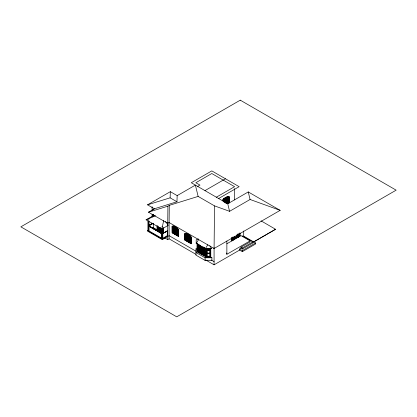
<?xml version="1.0" encoding="UTF-8"?>
<svg xmlns="http://www.w3.org/2000/svg" width="417" height="417" viewBox="0 0 417 417"><rect width="100%" height="100%" fill="white"/><g stroke="black" fill="none" stroke-linecap="round" stroke-linejoin="round"><path stroke-width="0.63" d="M167.738 223.324L167.921 206.154L169.286 205.367L198.132 196.412L214.536 205.883L229.574 211.32L250.08 199.482L280.151 210.356L214.077 248.501L169.104 222.537L167.738 223.324L148.462 212.196L154.384 208.776L176.954 201.771L177.168 195.62L195.396 185.101L198.132 196.412M169.104 222.537L169.286 205.367M214.077 248.501L214.536 205.883M176.954 201.771L170.12 197.825L170.334 191.674L177.168 195.62M151.778 224.252L151.871 223.064M154.66 215.667L152.45 216.147L146.075 219.827L161.932 228.985L163.657 220.51M209.772 245.702L211.685 248.699L205.305 248.699L196.193 243.434L198.742 239.436M205.305 248.699L207.859 244.701M225.988 197.575C223.382 201.036 227.062 196.86 225.696 197.684M225.456 198.68C228.714 194.452 222.125 202.031 227.927 197.257A7.798 4.504 -60 0 0 226.848 197.309M234.26 236.903L234.26 238.17L236.856 236.512L236.856 235.245M224.565 198.393L225.154 198.018M154.384 208.776L147.55 204.83L170.334 191.674M153.018 209.819L153.133 209.626A1.532 0.886 60 0 1 154.045 209.579M197.674 186.415L199.952 185.101L195.854 182.729L211.8 173.524L234.583 186.675L216.36 197.199M153.018 215.615L152.93 214.38M153.336 215.433L153.154 214.322M148.462 219.352L149.01 219.034M204.966 190.621L225.472 178.784M152.33 223.382L148.645 225.508L148.869 225.957L161.577 233.291M152.33 223.538L148.645 225.665L162.13 233.452M148.733 225.717L153.086 223.21M161.723 228.938L161.723 238.587L161.994 238.425L161.994 233.692L148.645 226.087L153.086 223.366M147.915 220.968L147.915 230.611L148.462 230.299M152.419 228.328L153.472 227.718L153.472 223.575M147.915 230.611L148.462 230.929L149.01 230.611L149.01 220.968M158.283 227.442L159.237 227.891L158.283 227.442L158.283 229.757L159.148 230.257L159.237 227.573L158.283 227.129L159.237 227.573M159.419 228.099L160.378 228.547L160.284 230.914L159.419 230.413L159.419 228.099L160.378 228.547M161.723 227.01L162.27 226.692M157.094 225.508L157.188 229.861M157.094 229.918L157.918 229.97L163.386 233.124M158.283 229.757L159.237 230.205M161.014 229.022L161.973 229.47L161.879 231.836L161.014 231.336L161.014 229.022L161.973 229.47M159.419 230.413L160.378 230.862M161.932 228.985L168.306 225.3L165.44 221.375M163.021 229.861L163.11 228.073M161.014 231.336L161.973 231.784M163.021 230.179L163.021 232.493M218.638 198.518L239.144 186.675L211.8 170.892L191.294 182.729L227.75 203.777L229.574 211.32M172.138 226.217L172.231 232.759L178.606 236.444L178.606 229.845L177.981 229.001A7.089 4.092 60 0 0 172.857 226.04L172.138 226.217L172.138 232.811L178.606 236.444M172.591 226.759L172.867 226.603L178.335 229.762L178.064 229.918A6.443 3.722 60 0 0 172.591 226.759L172.591 232.55L178.064 235.704L178.335 235.548L176.97 234.761L177.011 228.943L176.537 228.719M173.097 226.895L173.529 227.14L173.097 226.895L173.05 228.026L173.482 228.271L173.529 227.14M175.182 227.129L175.557 227.317L175.51 227.864L173.847 226.78A6.119 3.534 60 0 1 174.723 226.947M167.373 230.851L162.406 233.614M162.932 233.306L167.373 231.008M173.618 227.249L174.097 227.473L174.051 228.605L173.618 228.354L173.618 227.249L174.097 227.473M173.05 228.026L173.529 228.245M173.482 228.433L173.482 229.694L173.05 229.444L173.05 228.182L173.529 228.407M173.618 228.354L174.097 228.579M173.618 228.511L174.097 228.735L174.097 229.996L173.618 229.772L173.618 228.511L173.665 229.746L174.097 229.996M175.031 227.854L174.645 227.578L174.598 228.709L175.077 228.933L174.645 228.683M175.693 227.453L175.693 227.969L175.693 227.453L176.11 227.661A6.119 3.534 60 0 1 177.449 228.86L177.402 228.886A6.119 3.534 60 0 0 176.063 227.687M222.334 200.535L224.758 199.086M223.35 201.807L223.35 200.056L226.77 198.08L226.864 203.397L226.77 198.08M175.213 227.906L175.166 229.037L175.646 229.261L175.646 228.156L175.213 227.906L175.213 229.011L175.646 229.261M222.589 200.603L228.568 197.147L228.98 197.387L228.98 202.646L227.401 203.559M223.491 200.134L224.117 199.826L224.117 201.296L223.491 201.609M224.836 199.357L224.252 199.696L224.252 201.166L224.299 199.722L224.878 199.383L224.878 200.858L224.252 201.166M225.243 199.175L225.826 198.836L225.196 199.149L225.243 200.645L225.06 199.071L225.06 202.579M225.962 198.706C227.249 197.173 224.68 201.187 226.587 199.873L226.54 198.372M174.097 228.735L174.051 230.022M223.262 200.426L222.636 200.733L223.262 200.426L223.262 201.406M223.533 201.635L223.533 200.16L224.117 199.826M226.999 198.216L227.625 197.903L227.625 199.378C226.608 200.577 226.577 197.84 227.625 197.903M227.76 197.773L228.386 197.465L228.386 198.935L227.76 199.248L227.76 197.773L228.386 197.465M173.05 229.444L173.529 229.668M173.097 229.574L173.529 229.824L173.097 229.574L173.05 230.867L173.529 231.091L173.529 229.824M175.964 228.391L176.443 228.615L176.396 229.746L175.964 229.496L175.964 228.391L176.01 229.47L176.443 229.72M175.031 229.115L175.031 230.377L174.598 230.127L174.598 228.865L175.077 229.089M175.166 229.194L175.213 230.429L175.646 230.679L175.646 229.418L175.166 229.194L175.166 230.455L175.646 230.679M176.443 228.615L176.396 229.746M174.051 230.179L174.051 231.445L174.051 230.179L173.618 229.929L173.618 231.195L174.097 231.419M225.196 200.619L225.826 200.311L225.779 198.81M175.646 229.418L175.599 230.705M224.299 201.406L224.878 201.067L224.878 202.542M225.196 200.832L225.826 200.525L225.826 201.995L225.243 202.334L225.196 200.832L225.196 202.302L225.826 201.995M226.009 201.891L225.962 200.389L226.54 200.056L226.587 201.557L225.962 201.864L226.587 201.557M173.097 230.997L173.529 231.247L173.097 230.997L173.05 232.285L173.482 232.535L173.529 231.247M174.598 230.127L175.031 230.377M226.999 199.899L227.625 199.587L227.625 201.062L227.046 201.395L227.046 199.925M227.76 199.456L228.386 199.149L228.386 200.619L227.76 200.931L227.807 199.482M176.97 228.969L174.874 227.552M175.964 229.652L176.01 230.893L176.443 231.143L176.443 229.876L175.964 229.652L175.964 230.919L176.443 231.143M173.618 231.195L173.665 229.903L174.097 230.153M173.618 231.352L174.097 231.576L174.097 232.837L174.051 231.602L173.618 231.352L173.618 232.613L174.097 232.837M175.031 230.538L175.031 231.8L174.598 231.55L174.645 230.262L175.077 230.512M177.152 229.287L177.626 229.512L177.585 230.643L177.152 230.392L177.152 229.287L177.626 229.512M175.166 230.617L175.213 231.852L175.646 232.102L175.646 230.841L175.166 230.617L175.166 231.878L175.646 232.102M176.443 229.876L176.396 231.169M176.537 229.824L177.011 230.048L176.537 229.824L176.579 228.693M172.591 232.55L174.415 233.077L177.626 234.875L177.626 233.614L177.194 233.364L177.152 234.651M177.72 229.616L178.2 229.84L178.153 230.971L177.72 230.721L177.767 229.59L178.153 229.866M167.28 235.688L167.28 230.955L162.541 233.692L162.541 238.425L167.28 235.688L167.738 235.954L167.738 222.61M175.646 230.841L175.599 232.128M174.598 231.55L175.031 231.8M176.97 230.236L176.537 229.986L176.537 231.247L177.011 231.471L176.537 231.247M174.598 231.706L175.077 231.93L175.031 233.218L174.598 232.967L174.645 231.68L175.077 231.93M161.723 238.587L162.27 238.899L162.818 238.587L162.818 228.297M225.196 202.516L225.826 202.209L225.826 203.188M226.009 203.084L225.962 202.073L226.54 201.739L226.54 203.215M175.964 231.075L176.443 231.299L176.443 232.561L175.964 232.337L175.964 231.075L176.01 232.311L176.443 232.561M177.152 230.392L177.626 230.617M227.046 203.079L226.999 201.583L227.625 201.27L227.625 202.745L226.999 203.053L227.625 202.745M228.386 200.832L227.76 201.14L227.807 202.641L228.386 202.302L228.386 200.832L228.344 202.276L227.76 202.615M195.964 251.196L169.104 235.688L162.27 239.634L147.55 231.138L147.55 230.611L162.27 239.113L167.738 235.954M173.618 232.613L173.665 231.326M177.152 230.549L177.194 231.784L177.626 232.034L177.626 230.773L177.152 230.549L177.152 231.81L177.626 232.034M178.518 236.496L178.606 229.845M175.166 232.034L175.646 232.259L175.646 233.52L175.599 232.285L175.166 232.034L175.166 233.301L175.646 233.52M176.443 231.299L176.396 232.587M177.626 230.773L177.585 232.06M177.72 230.721L178.153 230.971M176.97 231.654L176.537 231.404L176.537 232.665L177.011 232.889L176.537 232.665M178.153 231.127L178.153 232.389L177.72 232.139L177.767 230.851L178.2 231.101M177.152 231.972L177.626 232.196L177.585 233.484L177.585 232.222L177.152 231.972L177.152 233.233L177.626 233.457M226.864 203.397L228.568 202.412L228.98 202.646M175.166 233.301L175.213 232.008M176.396 232.749L176.396 234.01L176.396 232.749L175.964 232.498L175.964 233.76L176.443 233.984M176.579 232.801L177.011 233.051L176.579 232.801L176.537 234.088L176.97 234.338M177.72 232.139L178.153 232.389M177.72 232.3L178.2 232.524L178.153 233.812L177.72 233.562L177.767 232.274L178.2 232.524M227.635 203.741L229.345 202.855L229.345 196.949L228.568 196.761A8.569 4.947 -60 0 0 222.376 200.337M227.724 203.793L248.256 191.94L280.151 210.356M175.964 233.76L176.01 232.472L176.443 232.717M177.152 233.233L177.194 231.946M177.152 233.39L177.626 233.614M177.72 233.718L178.2 233.942L178.153 235.23L177.72 234.985L177.767 233.692L178.2 233.942M164.465 237.747L167.738 239.634L169.104 238.847L196.089 254.427M176.97 234.761L177.194 233.364M177.626 234.875L177.585 233.64M184.767 233.51L184.861 240.051L191.241 243.737L191.241 237.137L190.611 236.293A7.089 4.092 60 0 0 185.487 233.332L184.767 233.51L184.767 240.103L191.241 243.737M185.226 234.052A6.443 3.722 60 0 1 190.694 237.21L190.694 242.996L185.226 239.843L185.226 234.052L185.497 233.895A6.443 3.722 60 0 1 186.79 233.859M185.68 234.213L186.159 234.432L186.112 235.563L185.68 235.313L185.68 234.213L186.159 234.432M187.812 234.422L188.187 234.609L188.14 235.157L186.477 234.073M186.295 234.516L186.727 234.766L186.295 234.516L186.248 235.647L186.727 235.866L186.248 235.647M185.68 235.313L186.159 235.537M190.965 242.84L189.599 242.053L189.782 236.158L187.045 234.578L186.863 240.473L190.261 242.168L190.261 240.906L189.829 240.656L190.261 240.906M185.68 235.475L186.159 235.699L186.112 236.986L185.68 236.736L185.68 235.475L185.727 236.71L186.159 236.96M187.228 234.896L187.707 235.12L187.66 236.251L187.228 236.001L187.228 234.896L187.275 235.975L187.707 236.225M186.159 235.699L186.112 236.986M188.14 234.635L187.77 234.448A6.119 3.534 60 0 0 186.43 234.099L186.31 234.104M187.707 235.12L187.66 236.251M188.369 234.719L188.692 234.98A6.119 3.534 60 0 1 190.032 236.178L188.322 235.261L188.369 234.719L188.739 234.953M187.801 235.224L188.275 235.449L188.234 236.58L187.801 236.33L187.843 235.198M186.68 236.053L186.68 237.315L186.248 237.065L186.295 235.777L186.727 236.027M185.68 236.892L186.159 237.117L186.159 238.383L186.112 237.143L185.68 236.892L185.68 238.159L186.159 238.383M188.234 235.475L188.416 241.156M187.228 236.158L187.707 236.382L187.707 237.643L187.228 237.419L187.228 236.158L187.275 237.393L187.707 237.643M186.248 237.065L186.68 237.315M186.295 237.195L186.727 237.445L186.295 237.195L186.248 238.488L186.68 238.738L186.727 237.445M187.707 236.382L187.66 237.669M187.801 236.33L188.234 236.58M189.031 235.933L188.64 235.657L188.593 236.788L189.073 237.012L188.64 236.762M189.214 235.986L189.167 237.117L189.646 237.341L189.646 236.236L189.214 235.986L189.214 237.091L189.646 237.341M185.68 238.159L185.727 236.866M188.234 236.736L188.234 237.998L187.801 237.747L187.801 236.486L188.275 236.71M185.68 238.315L186.159 238.54L186.112 239.827L186.112 238.566L185.68 238.315L185.68 239.577L186.159 239.801M187.228 237.581L187.707 237.799L187.707 239.066L187.228 238.842L187.228 237.581L187.275 238.816L187.707 239.066M189.782 236.158L189.599 242.053M189.829 237.659L189.829 236.554L190.261 236.804C191.111 238.461 189.12 237.424 190.261 237.909M186.295 238.618L186.727 238.868L186.295 238.618L186.248 239.905L186.68 240.156L186.727 238.868M187.707 237.799L187.66 239.092M187.801 237.747L188.234 237.998M189.031 237.195L189.031 238.461L188.593 238.211L188.593 236.945L189.073 237.169M189.167 237.278L189.214 238.514L189.646 238.764L189.646 237.497L189.167 237.278L189.167 238.54L189.646 238.764M189.782 236.58L190.261 236.804M185.226 239.843L186.863 240.473M185.68 239.577L185.727 238.289M188.234 238.159L188.234 239.421L187.801 239.17L187.801 237.909L188.275 238.133M190.83 237.132L190.35 236.908L190.783 237.158M188.593 238.211L189.031 238.461M190.694 237.21L190.965 237.054L185.497 233.895L185.497 239.681M191.148 243.789L191.241 237.137M187.66 239.249L187.66 240.51L187.66 239.249L187.228 238.998L187.228 240.26L187.707 240.484M187.801 239.17L188.234 239.421M187.843 239.301L188.275 239.551L187.843 239.301L187.801 240.588L188.234 240.838L188.275 239.551M189.031 238.618L189.031 239.879L188.593 239.629L188.64 238.342L189.073 238.592M189.167 238.696L189.214 239.931L189.646 240.182L189.646 238.92L189.167 238.696L189.167 239.957L189.646 240.182M190.261 238.065L190.215 239.353L190.261 238.065L189.782 237.841L189.829 239.077L190.261 239.327M190.783 238.263L190.35 238.013L190.83 238.237M187.228 240.26L187.275 238.972L187.707 239.222M188.593 239.629L189.031 239.879M188.593 239.791L189.073 240.01L189.031 241.302L188.593 241.052L188.64 239.759L189.073 240.01M189.829 239.077L190.215 239.353M189.782 239.264L190.261 239.483L190.215 240.776L190.215 239.514L189.782 239.264L189.782 240.526L190.261 240.75M189.646 241.605L189.167 241.38L189.214 240.093L189.646 240.343L189.599 241.631M190.783 239.681L190.35 239.431L190.83 239.655M190.83 239.817L190.35 239.593L190.783 239.843M189.646 240.343L189.167 240.119M189.167 241.38L189.214 240.093M190.397 239.567L190.397 240.828M190.83 241.234L190.35 241.01L190.783 241.261M190.261 242.168L190.215 240.932M190.397 240.984L190.397 242.246M199.018 244.539L198.972 245.728L197.924 245.066M199.154 245.832L200.249 246.463L200.29 245.279M199.018 246.119L198.972 247.828L199.018 246.119L197.877 245.514L197.877 247.198L199.018 247.802M199.154 246.254L200.29 246.859L200.29 248.542L199.154 247.938L199.154 246.254L199.201 247.912M200.655 246.645L201.703 247.302L201.75 246.119M201.885 246.254L201.885 247.411L203.027 248.016L203.027 246.859M200.613 247.093L200.613 248.777L200.613 247.093L201.75 247.698L201.75 249.382L200.613 248.777M198.972 248.251L199.018 249.908L198.972 248.251L197.877 247.62L197.877 249.303L199.018 249.908M199.154 248.355L199.154 250.038L199.154 248.355L200.29 248.959L200.29 250.643L199.154 250.038M200.613 249.199L200.613 250.883L200.613 249.199L201.75 249.804L201.703 251.514L200.613 250.883M198.972 250.356L199.018 252.014L198.972 250.356L197.924 249.7L197.877 251.409L198.972 252.04L197.877 251.409M203.027 248.016L202.98 246.885M199.154 250.461L200.29 251.065L200.249 252.775L199.154 252.144L199.154 250.461L199.201 252.118L200.249 252.775M211.914 257.774L210.773 257.117L206.217 257.117L197.1 251.858L195.964 252.514L205.075 257.774L211.914 257.774L211.914 260.406L205.075 260.406L195.964 255.147L195.964 248.568L197.1 249.225M197.559 251.592L205.899 256.247L197.559 251.592L197.559 244.305M203.027 248.433L202.98 250.148L203.027 248.433L201.885 247.828L201.885 249.512L203.027 250.117M203.392 248.224L204.486 248.855L204.486 247.698L204.486 248.855M200.613 251.305L200.655 252.963L201.75 253.593L201.75 251.91L200.613 251.305L200.613 252.989L201.703 253.619M204.622 247.828L204.622 248.985L204.669 247.802M204.439 249.303L204.486 250.961L204.439 249.303L203.345 248.673L203.345 250.356L204.486 250.961M204.622 249.408L204.622 251.091L204.622 249.408L205.717 250.038M203.027 250.539L202.98 252.249L203.027 250.539L201.885 249.934L201.885 251.618L203.027 252.222M205.717 249.621L204.622 248.985M200.29 253.171L200.431 245.728M204.486 251.383L204.439 253.093L204.486 251.383L203.345 250.779L203.345 252.462L204.486 253.067M204.622 251.514L204.622 253.197L204.622 251.514L205.717 252.144M203.027 252.645L202.98 254.354L203.027 252.645L201.885 252.04L201.885 253.724L202.98 254.354M201.885 253.724L203.027 254.328M205.717 251.722L204.622 251.091M204.486 253.489L204.439 255.199L204.486 253.489L203.345 252.879L203.345 254.563L204.439 255.199M204.622 253.619L204.669 255.277L205.717 255.934L204.622 255.303L204.622 253.619L205.717 254.25M203.027 254.751L203.162 247.302M203.345 254.563L204.486 255.173M205.717 253.828L204.622 253.197M234.531 236.434L234.531 237.695L236.173 236.747M234.26 238.17L236.992 236.59L236.992 234.693M232.165 240.114L233.03 239.666L232.165 240.114L232.165 237.289M238.18 236.642L239.045 236.194L238.18 236.642L238.18 234.38M233.577 239.931L233.254 239.744L231.982 240.484L232.3 240.666L232.3 237.466M233.348 237.132L233.348 239.692L237.904 237.065L238.222 237.247M237.998 234.448L237.998 237.012L239.269 236.272L239.593 236.46M226.884 243.742L239.957 236.298L239.957 233.051M239.864 232.999L239.864 236.246L240.963 235.61L250.08 240.875L250.08 241.928L240.963 247.187L240.963 248.24L239.598 249.027L239.598 250.08L214.077 264.816L205.649 259.947M242.788 236.663L243.7 236.137L255.548 242.975L255.548 244.028L242.334 251.66L239.598 250.08M226.65 252.994L226.869 254.271L250.08 240.875M240.963 247.187L242.334 247.974L252.811 241.928L252.811 242.975L242.334 249.027L240.963 248.24M253.369 242.079L275.595 229.246L253.369 242.131M239.598 249.027L242.334 250.607L255.548 242.975M146.075 219.827L155.656 215.709M198.32 238.878L196.193 239.754L196.193 243.434M225.743 197.71L226.035 197.601M147.55 204.83L170.12 197.825M148.462 212.196L167.921 206.154M173.68 226.812L173.8 226.806A6.119 3.534 60 0 1 175.14 227.156L175.557 227.317L175.51 227.864M206.863 250.164L210.126 250.164M209.871 250.377L207.119 250.341L207.119 253.218L209.871 253.218L209.871 250.341M197.298 250.596L197.361 243.564M197.1 250.956L197.298 243.564M207.119 253.182L209.871 253.182M207.119 253.427L209.871 253.39L209.871 256.267L207.119 256.231L207.119 253.39M206.863 256.481L210.126 256.481M229.345 196.949L228.662 196.814A8.569 4.947 -60 0 0 222.464 200.389M223.366 199.326A7.798 4.504 -60 0 1 223.934 198.815L224.799 199.112M228.344 198.909L228.344 197.439M227.625 199.378L227.578 197.877M227.625 199.587L227.625 201.062M228.344 200.593L228.344 199.123M223.934 198.815L223.981 198.841A7.798 4.504 -60 0 0 223.408 199.352M227.625 201.27L227.578 202.719M261.089 220.869L275.595 229.298M224.117 201.296L224.07 199.8M242.334 235.876L252.811 241.928M237.998 237.012L238.315 237.195M236.992 236.59L236.72 235.167M234.531 237.695L234.667 236.512M233.348 239.692L233.666 239.879L233.666 237.315M175.693 227.969L177.569 229.001M211.685 248.699L210.773 248.172L210.773 257.117M190.83 238.394L190.35 238.17L190.35 239.431M190.35 240.854L190.83 241.078M197.694 245.201L205.899 249.934M190.35 242.272L190.83 242.496M197.694 247.302L205.899 252.04M197.694 249.408L205.899 254.146M162.244 229.308L163.11 229.809M162.244 229.626L163.11 230.127M211.153 259.968L214.077 261.657M162.244 231.941L163.11 232.441M153.018 227.458L157.642 230.127M148.645 225.931L161.905 233.744M161.994 233.692L148.733 226.035L148.733 230.773L161.994 238.425M162.541 238.425L162.818 238.587M191.148 237.19L190.517 236.345A7.089 4.092 60 0 0 185.398 233.384M178.518 229.903L177.887 229.053A7.089 4.092 60 0 0 172.768 226.092M248.256 191.94L250.08 199.482M243.7 231.028L243.7 236.137M242.334 247.974L242.334 249.027M242.334 250.607L242.334 251.66M239.593 233.254L239.593 236.512M239.269 233.713L239.269 236.272M238.998 233.906L239.045 236.194M238.315 233.989L238.315 237.247M238.222 234.041L238.222 237.299M237.904 233.859L237.904 237.065M234.583 188.573L234.583 199.936M233.577 237.367L233.577 239.983M233.254 237.184L233.254 239.744M232.983 236.814L233.03 239.666M232.206 237.315L232.206 240.14M231.935 237.68L231.935 240.932M231.842 237.627L231.842 240.875M229.256 196.897L229.256 202.803M228.568 202.412L228.568 197.147A8.053 4.65 -60 0 0 226.363 197.257M226.869 241.01L226.869 254.271M223.444 200.108L223.444 201.859M223.215 200.4L223.215 201.38M214.077 247.766L214.077 264.816M206.217 248.172L206.217 257.117L205.075 257.774L205.075 260.406M205.758 248.433L205.758 256.33M198.972 244.57L198.972 245.728M197.924 243.909L197.877 245.092M197.694 244.148L197.694 251.514M197.1 243.476L197.1 251.858M190.397 236.882L190.35 238.013M190.215 236.83L190.215 237.935M189.829 240.656L189.829 241.917M189.073 235.907L189.031 237.038M187.045 234.578L187.045 240.369M186.727 234.766L186.68 235.897M186.112 234.458L186.112 235.563M185.727 234.182L185.727 235.287M178.064 229.918L178.064 235.704M177.585 229.538L177.585 230.643M177.194 229.261L177.194 230.366M175.781 233.864L175.781 228.078L175.599 229.287M175.077 227.828L175.031 228.959M174.415 233.077L174.415 227.286L174.233 233.181M174.051 227.5L174.051 228.605M173.665 227.223L173.665 228.328M172.867 226.603L172.867 232.389M169.104 222.433L169.104 238.847M167.738 236.481L167.738 239.634M163.568 227.88L163.568 233.546M163.474 227.932L163.474 233.598M163.021 228.125L163.021 233.338M162.27 228.61L162.27 238.899M162.27 239.113L162.27 239.634M161.879 229.522L161.879 231.836M161.108 228.969L161.108 231.284M160.649 227.646L160.649 231.544M160.284 228.599L160.284 230.914M159.513 228.047L159.513 230.361M159.148 227.625L159.148 230.257M158.371 227.39L158.371 229.704M157.918 226.066L157.918 229.97M157.553 226.28L157.553 230.179M157.188 226.087L157.188 230.387M153.018 214.328L153.018 216.027M152.106 206.738L152.106 210.554M152.106 214.369L152.106 216.913M148.462 220.64L148.462 230.929M153.039 209.678A1.532 0.886 60 0 1 153.737 209.532M174.629 226.692A6.443 3.722 60 0 1 175.114 226.879M176.089 227.442A6.443 3.722 60 0 1 177.929 229.209M187.744 234.172A6.443 3.722 60 0 1 188.719 234.735M222.652 200.645A8.053 4.65 -60 0 1 228.98 197.387M226.895 197.335A7.798 4.504 -60 0 1 227.969 197.283M240.26 100.163L20.85 226.838L176.74 316.837L396.15 190.162L240.26 100.163M159.513 227.734L160.378 228.229L159.513 227.734M161.108 228.652L161.973 229.152L161.108 228.652M210.126 248.589L206.863 248.589L206.863 256.591L210.126 256.591L210.126 248.589M208.364 248.798L207.119 248.761L207.119 249.955L208.364 249.919L208.364 248.761M209.871 248.761L208.625 248.761L208.625 249.955L209.871 249.919L209.871 248.761"/></g></svg>
